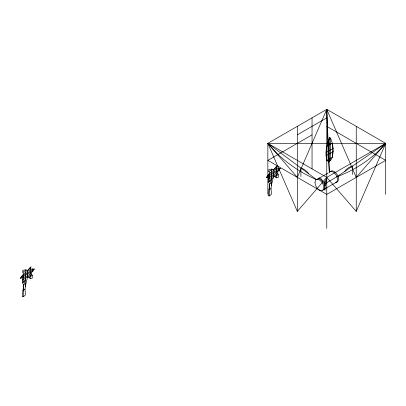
<?xml version="1.0" encoding="UTF-8"?>
<svg xmlns="http://www.w3.org/2000/svg" width="406" height="406" viewBox="0 0 406 406"><rect width="100%" height="100%" fill="white"/><g stroke="black" fill="none" stroke-linecap="round" stroke-linejoin="round"><path stroke-width="0.61" d="M31.095 273.248L32.277 275.405L32.206 278.298L30.227 278.572L28.862 277.374L27.644 276.943L27.816 270.35L30.861 266.752L30.861 268.107L30.227 269.843L24.005 273.431L20.3 278.217C25.756 277.79 31.49 273.781 34.312 269.061L32.389 268.934L30.227 269.843M277.11 172.494L278.298 174.656L278.227 177.549L276.247 177.823L274.882 176.625L273.664 176.189L273.837 169.601L276.882 165.998L276.882 167.358L276.247 169.089L270.026 172.682L266.321 177.468C271.776 177.041 277.511 173.027 280.333 168.312L278.409 168.18L276.247 169.089M23.188 277.811L22.31 280.023L22.31 283.413L25.456 279.556L23.685 284.616L22.218 296.659L23.685 296.558L25.512 294.766L24.989 289.285L25.954 283.403L27.644 276.943M273.248 177.782L271.477 178.807L269.706 183.867L268.239 195.91L269.706 195.809L271.533 194.017L271.01 188.531L271.974 182.649L273.664 176.189M333.184 151.621L332.336 157.284L330.662 160.451L328.53 161.679L326.85 160.451C324.851 152.823 326.657 144.521 329.596 137.431L330.662 138.258L332.336 143.186L333.184 148.388L333.184 151.621L326.008 155.767M322.603 190.165A6.252 3.608 60 0 0 324.221 184.126L326.774 177.381L385.7 143.359L385.7 194.393M271.477 178.807L268.33 182.664L268.33 179.269L269.208 177.057M322.415 176.331L316.563 179.706L267.848 143.359A128.189 104.525 5.2 0 0 297.974 169.85L302.434 172.55A128.189 104.525 5.2 0 0 316.563 179.706L318.182 178.772A3.385 1.954 60 0 1 320.39 178.351A3.385 1.954 60 0 1 322.603 181.325L324.221 184.126A128.189 5.486 88.3 0 0 324.962 185.557L325.196 185.567A128.189 5.486 88.3 0 0 326.774 177.381L297.314 211.399L267.848 143.359L385.7 143.359L356.24 177.381L326.774 109.341L297.314 177.381L267.848 143.359L326.774 109.341L385.7 143.359L356.24 211.399L326.774 177.381L267.848 143.359L267.848 194.393M336.985 176.757L385.7 143.359A128.189 104.525 5.2 0 1 355.58 168.028L351.119 170.454A128.189 104.525 5.2 0 1 336.985 176.757L324.221 184.126M24.005 273.431L22.792 272.213L26.486 270.076M28.176 269.655L30.861 268.107M21.366 276.537L34.312 269.061M20.3 278.217L33.013 270.878M22.31 280.023L31.8 274.542M28.862 277.374L32.277 275.405M22.761 290.569L24.989 289.285M297.314 134.858L326.774 117.847M312.047 134.858L267.848 160.37L326.774 194.393L385.7 160.37L326.774 126.352M270.026 172.682L268.813 171.459L272.507 169.327M274.197 168.906L276.882 167.358M330.662 138.258L328.53 139.486L328.53 161.679M267.387 175.788L280.333 168.312M266.321 177.468L279.034 170.129M268.33 179.269L277.821 173.788M274.882 176.625L278.298 174.656M326.008 152.534L333.184 148.388M268.782 189.82L271.01 188.531M322.948 176.021L328.266 172.951M324.221 189.232L336.985 181.858M25.954 283.403L23.685 284.616L23.685 296.558M271.974 182.649L269.706 183.867L269.706 195.809M273.837 169.601L271.477 169.114L268.813 169.561L268.813 171.459M27.816 270.35L25.456 269.868L22.792 270.31L22.792 272.213M326.774 228.411L326.774 109.341L329.332 172.337A6.252 3.608 60 0 1 336.285 175.296A6.252 3.608 60 0 1 335.366 182.791M356.24 126.352L356.24 211.399M352.641 174.529L352.641 166.024A13.54 11.043 5.2 0 0 344.811 171.393M330.662 138.086L330.662 160.451M329.596 137.431L329.596 161.065M325.039 190.465L325.039 181.959A13.54 0.579 88.3 0 0 324.627 183.045M312.047 117.847L312.047 168.876M300.912 176.534L300.912 168.028A13.54 11.043 5.2 0 1 308.738 173.869M297.314 126.352L297.314 211.399M278.409 168.18L278.409 170.967M276.247 166.683L276.247 177.823M271.477 169.114L271.477 185.689M269.208 173.702L269.208 181.589M32.389 268.934L32.389 271.715M30.227 267.437L30.227 278.572M25.456 269.868L25.456 286.438M23.188 274.451L23.188 282.337M318.182 178.772A6.252 3.608 60 0 1 322.603 181.325M330.311 171.768A6.252 3.608 60 0 1 337.264 174.727A6.252 3.608 60 0 1 336.351 182.228M329.332 172.337A128.189 5.486 88.3 0 1 328.591 157.447L328.358 152.311A128.189 5.486 88.3 0 1 326.774 109.341M328.51 152.093A13.54 0.579 88.3 0 1 328.921 162.217M332.336 143.186L326.85 146.353L326.85 160.451L332.336 157.284L332.336 143.186M314.99 182.482A6.252 3.608 60 0 0 321.618 190.729A6.252 3.608 60 0 0 321.618 181.893A6.252 3.608 60 0 0 314.99 182.482"/></g></svg>
